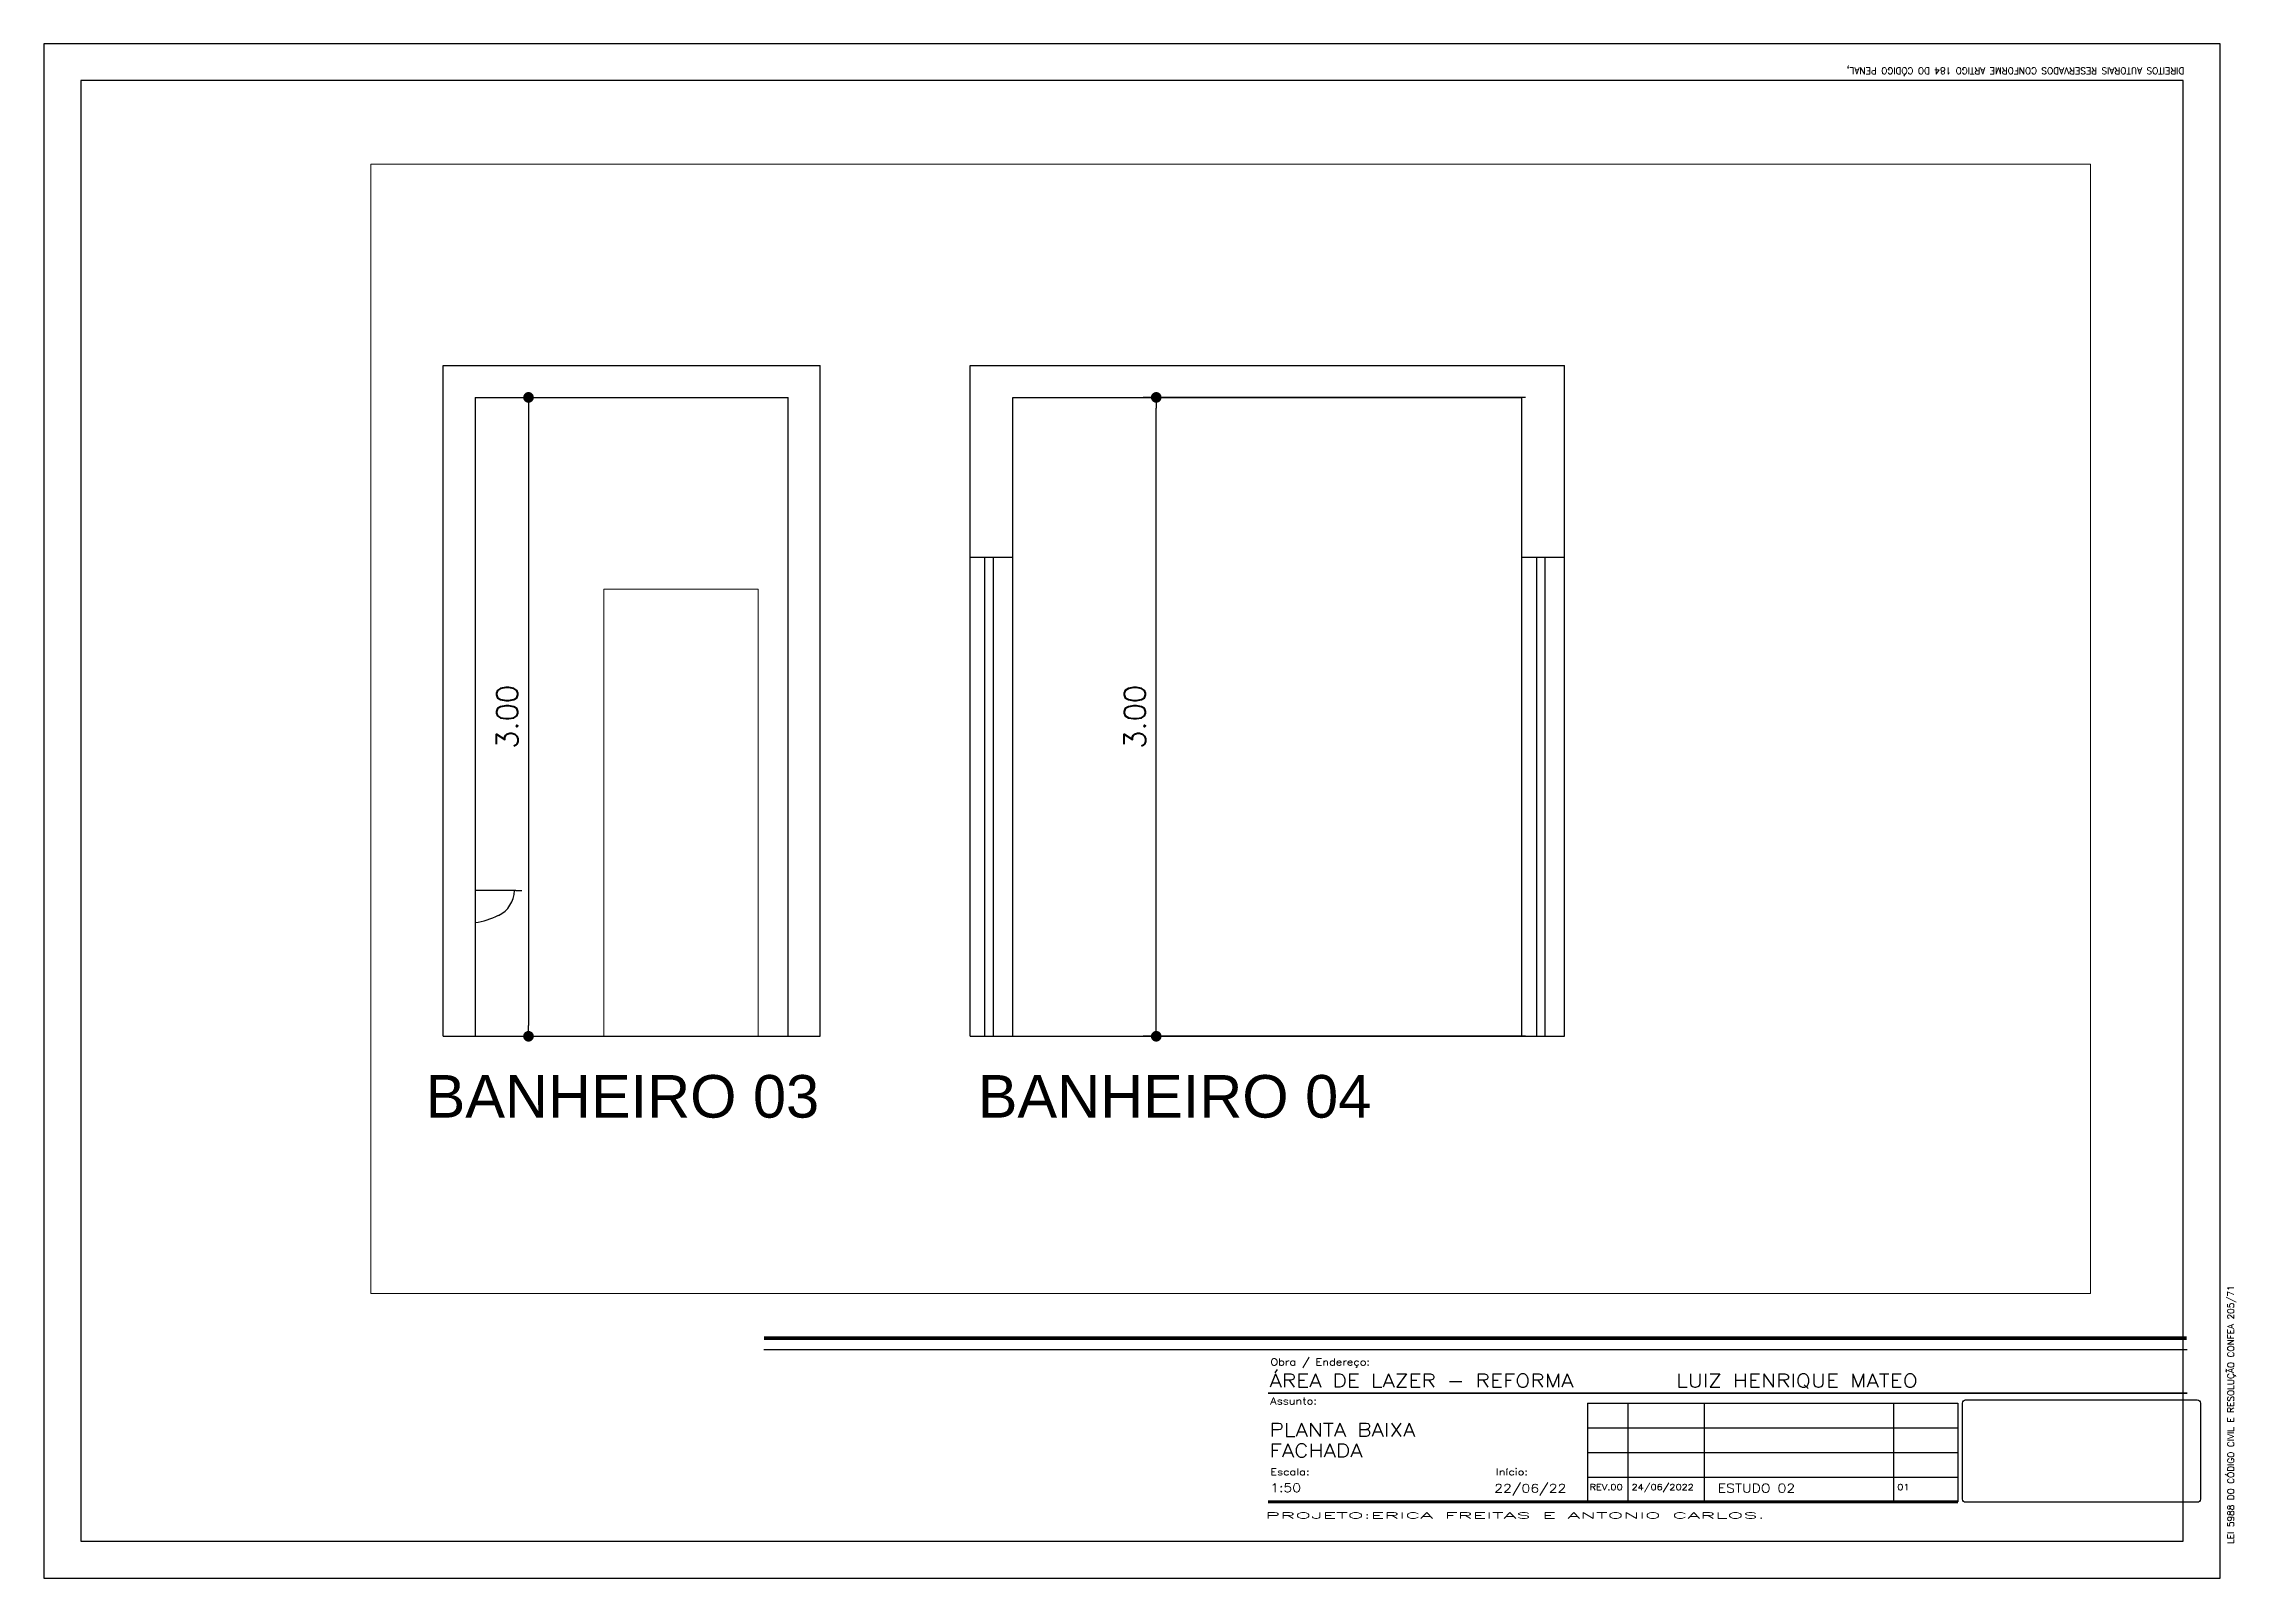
# Paper-space layout 'W.C 03-04' of a CAD drawing. Header units: millimetres. Extents: x -59 to 352, y -42 to 246.
# The model-space entities are those that its viewports show. They can reach past a viewport. Long polylines and large blocks are cut down to what shows.
import ezdxf
from ezdxf.enums import TextEntityAlignment as Align

# ---------------------------------------------------------------- set-up
doc = ezdxf.new("R2010")
doc.units = ezdxf.units.MM
doc.header["$LTSCALE"] = 0.5
doc.header["$PDMODE"] = 3
for name, color, linetype in [('AI-Mob', 2, 'Continuous'), ('ARQ TEXTO 02', 3, 'Continuous'), ('EQUIPAMENTOS', 1, 'Continuous'), ('PECAS', 2, 'Continuous')]:
    doc.layers.add(name, color=color, linetype=linetype)
for name, color, linetype, lineweight in [('ARQ cota interna', 1, 'Continuous', 18), ('ARQ MURO', 3, 'Continuous', 30), ('ARQ VISTA 1', 1, 'Continuous', 15), ('TEXTO 01', 1, 'Continuous', 18)]:
    doc.layers.add(name, color=color, linetype=linetype, lineweight=lineweight)
doc.layers.add('VIEW PORT', color=5, linetype='Continuous', plot=False)
doc.styles.add('ARIAL 25', font='arial.ttf', dxfattribs={"height": 0.25})
doc.styles.add('CARIMBO', font='romans.shx')
doc.styles.add('ROMANS', font='romans.shx', dxfattribs={"height": 1.4})
doc.styles.add('RS', font='ROMANS.SHX', dxfattribs={"width": 1.1})
doc.styles.add('RS50', font='romans.shx', dxfattribs={"height": 0.1})
doc.dimstyles.new('Cota 50', dxfattribs={"dimscale": 0.05, "dimtxt": 0.1, "dimasz": 1, "dimexe": 1.25, "dimexo": 0.625, "dimgap": 1, "dimtad": 1, "dimzin": 4, "dimdsep": 46, "dimtxsty": 'RS50', "dimblk": 'DOT', "dimcen": 0.1, "dimclrd": 256, "dimclre": 256, "dimclrt": 256, "dimadec": 0, "dimazin": 0, "dimtfac": 1, "dimtix": 1, "dimtmove": 0, "dimatfit": 3, "dimldrblk": 'DOT', "dimfxl": 1.25, "dimarcsym": 0})

# ---------------------------------------------------------------- blocks, each defined once
blk = doc.blocks.new('_Dot')
at = {"color": 0, "linetype": 'ByBlock', "lineweight": -2}
blk.add_line((-0.5, 0), (-1, 0), dxfattribs=at)
at = {"color": 0, "linetype": 'ByBlock', "const_width": 0.5}
blk.add_lwpolyline([(-0.25, 0, 1), (0.25, 0, 1)], format="xyb", close=True, dxfattribs=at)
blk = doc.blocks.new('*D249')
at = {"layer": 'ARQ cota interna', "lineweight": -2, "transparency": 16777216}
for p, q in [((33.192, 67.964), (31.396, 67.964)), ((31.458, 65.014), (31.458, 67.914)), ((33.192, 64.964), (31.396, 64.964))]:
    blk.add_line(p, q, dxfattribs=at)
at = {"layer": 'DEFPOINTS', "color": 0, "transparency": 16777216}
for p in [(31.458, 67.964), (33.224, 67.964), (33.224, 64.964)]:
    blk.add_point(p, dxfattribs=at)
at = {"layer": 'ARQ cota interna', "lineweight": -2, "transparency": 16777216, "xscale": 0.05, "yscale": 0.05, "zscale": 0.05}
for p, rotation in [((31.458, 67.964), 90), ((31.458, 64.964), 270)]:
    blk.add_blockref('_Dot', p, dxfattribs=dict(at, rotation=rotation))
at = {"layer": 'ARQ cota interna', "transparency": 16777216, "insert": (31.358, 66.464), "char_height": 0.1, "attachment_point": 5, "rotation": 90, "style": 'RS50'}
blk.add_mtext('3.00', dxfattribs=at)
blk = doc.blocks.new('*D250')
at = {"layer": 'ARQ cota interna', "lineweight": -2, "transparency": 16777216}
for p, q in [((28.292, 67.964), (28.574, 67.964)), ((28.511, 67.914), (28.511, 65.014)), ((28.292, 64.964), (28.574, 64.964))]:
    blk.add_line(p, q, dxfattribs=at)
at = {"layer": 'DEFPOINTS', "color": 0, "transparency": 16777216}
for p in [(28.26, 67.964), (28.26, 64.964), (28.511, 64.964)]:
    blk.add_point(p, dxfattribs=at)
at = {"layer": 'ARQ cota interna', "lineweight": -2, "transparency": 16777216, "xscale": 0.05, "yscale": 0.05, "zscale": 0.05}
for p, rotation in [((28.511, 67.964), 90), ((28.511, 64.964), 270)]:
    blk.add_blockref('_Dot', p, dxfattribs=dict(at, rotation=rotation))
at = {"layer": 'ARQ cota interna', "transparency": 16777216, "insert": (28.411, 66.464), "char_height": 0.1, "attachment_point": 5, "rotation": 90, "style": 'RS50'}
blk.add_mtext('3.00', dxfattribs=at)

msp = doc.modelspace()

# ---------------------------------------------------------------- linework, layer by layer
at = {"layer": 'AI-Mob'}
msp.add_line((28.451, 65.648), (28.26, 65.648), dxfattribs=at)
at = {"layer": 'ARQ cota interna'}
for p, q in [((28.865, 64.964), (28.865, 67.064)), ((29.589, 64.964), (29.589, 67.064))]:
    msp.add_line(p, q, dxfattribs=at)
at = {"layer": 'ARQ MURO'}
for p, q in [((28.11, 68.114), (29.88, 68.114)), ((28.11, 64.964), (28.11, 68.114)), ((28.11, 68.114), (29.88, 68.114)), ((29.88, 64.964), (29.88, 68.114)), ((30.584, 64.964), (30.584, 68.114)), ((30.584, 68.114), (33.374, 68.114)), ((33.374, 64.964), (33.374, 68.114)), ((28.26, 67.964), (29.73, 67.964)), ((28.26, 67.964), (28.26, 64.964)), ((28.26, 67.964), (29.73, 67.964)), ((29.73, 64.964), (29.73, 67.964)), ((30.784, 64.964), (30.784, 67.964)), ((30.784, 67.964), (33.174, 67.964)), ((33.174, 64.964), (33.174, 67.964)), ((30.584, 67.214), (30.784, 67.214)), ((28.11, 64.964), (29.88, 64.964)), ((30.584, 64.964), (33.374, 64.964))]:
    msp.add_line(p, q, dxfattribs=at)
at = {"layer": 'ARQ MURO', "color": 1}
for p, q in [((30.654, 64.964), (30.654, 67.214)), ((30.694, 64.964), (30.694, 67.214))]:
    msp.add_line(p, q, dxfattribs=at)
at = {"layer": 'ARQ MURO', "color": 2}
for p, q in [((33.174, 67.214), (33.374, 67.214)), ((33.244, 64.964), (33.244, 67.214)), ((33.284, 64.964), (33.284, 67.214))]:
    msp.add_line(p, q, dxfattribs=at)
at = {"layer": 'ARQ VISTA 1'}
msp.add_line((28.865, 67.064), (29.589, 67.064), dxfattribs=at)
at = {"layer": 'PECAS'}
msp.add_line((28.451, 65.648), (28.479, 65.648), dxfattribs=at)
msp.add_lwpolyline([(28.26, 65.498, 0.07508), (28.37, 65.532, 0.089717)], format="xyb", dxfattribs=at)
msp.add_arc((28.311, 65.651), 0.134, 296.4054, 358.66, dxfattribs=at)

# ---------------------------------------------------------------- texts
at = {"layer": 'ARQ TEXTO 02', "style": 'ARIAL 25'}
for s, p in [('BANHEIRO 03', (28.028, 64.582)), ('BANHEIRO 04', (30.62, 64.582))]:
    msp.add_text(s, height=0.2, dxfattribs=at).set_placement(p)

# ---------------------------------------------------------------- dimensions: what is measured, and where the dimension line sits
at = {"layer": 'ARQ cota interna'}
for base, p1, p2, picture, middle in [((28.511, 64.964), (28.26, 67.964), (28.26, 64.964), '*D250', (28.411, 66.464)), ((31.458, 67.964), (33.224, 64.964), (33.224, 67.964), '*D249', (31.358, 66.464))]:
    dim = msp.add_linear_dim(base=base, p1=p1, p2=p2, angle=90, dimstyle='Cota 50', dxfattribs=at)
    dim.commit()
    dim.dimension.update_dxf_attribs({"geometry": picture, "text_midpoint": middle})

psp = doc.layouts.new('W.C 03-04')

# ---------------------------------------------------------------- linework, layer by layer
at = {"layer": 'EQUIPAMENTOS'}
for points in [[(349.22, -42.26), (349.22, 245.93), (-59.45, 245.93), (-59.45, -42.26)], [(342.3, -35.34), (342.3, 239.01), (-52.53, 239.01), (-52.53, -35.34)]]:
    psp.add_lwpolyline(points, close=True, dxfattribs=at)
at = {"layer": 'VIEW PORT'}
psp.add_line((75.77, 0.66), (343.05, 0.66), dxfattribs=at)
psp.add_line((75.77, 0.66), (343.05, 0.66), dxfattribs=at)
at = {"layer": 'VIEW PORT', "color": 1}
for p, q in [((230.43, -9.36), (299.99, -9.36)), ((230.43, -9.36), (230.43, -27.95)), ((237.98, -9.36), (237.98, -27.95)), ((252.31, -9.36), (252.31, -27.95)), ((287.91, -9.36), (287.91, -27.95)), ((299.99, -9.36), (299.99, -27.95)), ((230.43, -14.01), (299.99, -14.01)), ((230.43, -18.65), (299.99, -18.65)), ((230.43, -23.3), (299.99, -23.3))]:
    psp.add_line(p, q, dxfattribs=at)
at = {"layer": 'VIEW PORT'}
for points, const_width in [([(75.77, 2.83), (342.93, 2.83)], 0.651), ([(75.77, 2.83), (342.93, 2.83)], 0.651), ([(170.44, -27.95), (299.99, -27.95)], 0.559)]:
    psp.add_lwpolyline(points, dxfattribs=dict(at, const_width=const_width))
at = {"layer": 'VIEW PORT', "color": 1}
for points, const_width in [([(170.44, -7.51), (343.05, -7.51)], 0.372), ([(170.44, -27.95), (299.99, -27.95)], 0.559)]:
    psp.add_lwpolyline(points, dxfattribs=dict(at, const_width=const_width))
at = {"layer": 'VIEW PORT'}
psp.add_lwpolyline([(300.85, -27.43), (300.85, -9.36, -0.414214), (301.43, -8.78), (344.91, -8.78, -0.414214), (345.5, -9.36), (345.5, -27.43, -0.414214), (344.91, -28.01), (301.43, -28.01, -0.414214)], format="xyb", close=True, dxfattribs=at)

# ---------------------------------------------------------------- texts
at = {"layer": 'TEXTO 01', "style": 'CARIMBO', "width": 1.2}
for s, height, p in [('Obra / Endereço:', 1.3011, (170.85, -2.33)), ('Assunto:', 1.301, (170.85, -9.63)), ('Escala:', 1.301, (170.85, -22.94)), ('1:50', 1.606, (170.85, -26.08)), ('22/06/22', 1.606, (212.91, -26.19)), ('Início:', 1.301, (213.22, -22.94)), ('REV.00', 1.115, (230.83, -25.71)), ('24/06/2022', 1.115, (238.69, -25.71)), ('ESTUDO 02', 1.606, (254.88, -26.16))]:
    psp.add_text(s, height=height, dxfattribs=at).set_placement(p)
at = {"layer": 'TEXTO 01', "style": 'CARIMBO', "width": 2.481263}
psp.add_text('PROJETO:ERICA FREITAS E ANTONIO CARLOS.', height=1.1152, dxfattribs=at).set_placement((169.9, -31.05), (263.72, -31.05), align=Align.FIT)
at = {"layer": 'VIEW PORT', "color": 1, "style": 'RS'}
for s, rotation, p in [('DIREITOS AUTORAIS RESERVADOS CONFORME ARTIGO 184 DO CÓDIGO PENAL,', 180, (342.49, 241.48)), ('LEI 5988 DO CÓDIGO CIVIL E RESOLUÇÃO CONFEA 205/71', 90, (351.82, -35.82))]:
    psp.add_text(s, height=1.225, rotation=rotation, dxfattribs=at).set_placement(p)
at = {"layer": 'VIEW PORT', "color": 4, "style": 'ROMANS', "width": 1.2}
for s, p in [('ÁREA DE LAZER - REFORMA', (170.7, -6.4)), ('LUIZ HENRIQUE MATEO', (247.05, -6.4)), ('PLANTA BAIXA', (170.7, -15.62)), ('FACHADA', (170.7, -19.54))]:
    psp.add_text(s, height=2.5, dxfattribs=at).set_placement(p)
at = {"layer": 'VIEW PORT', "style": 'CARIMBO', "width": 1.2}
for s, height, p in [('Escala:', 1.301, (170.85, -22.94)), ('01', 1.115, (288.61, -25.71))]:
    psp.add_text(s, height=height, dxfattribs=at).set_placement(p)

# ---------------------------------------------------------------- viewports
at = {"layer": 'TEXTO 01', "view_target_point": (31.241, 66.408)}
psp.add_viewport(center=(163.44, 117.28), size=(322.93, 212.1139), view_center_point=(0.567, 0), view_height=5.30285, dxfattribs=at)

doc.saveas('drawing.dxf')
